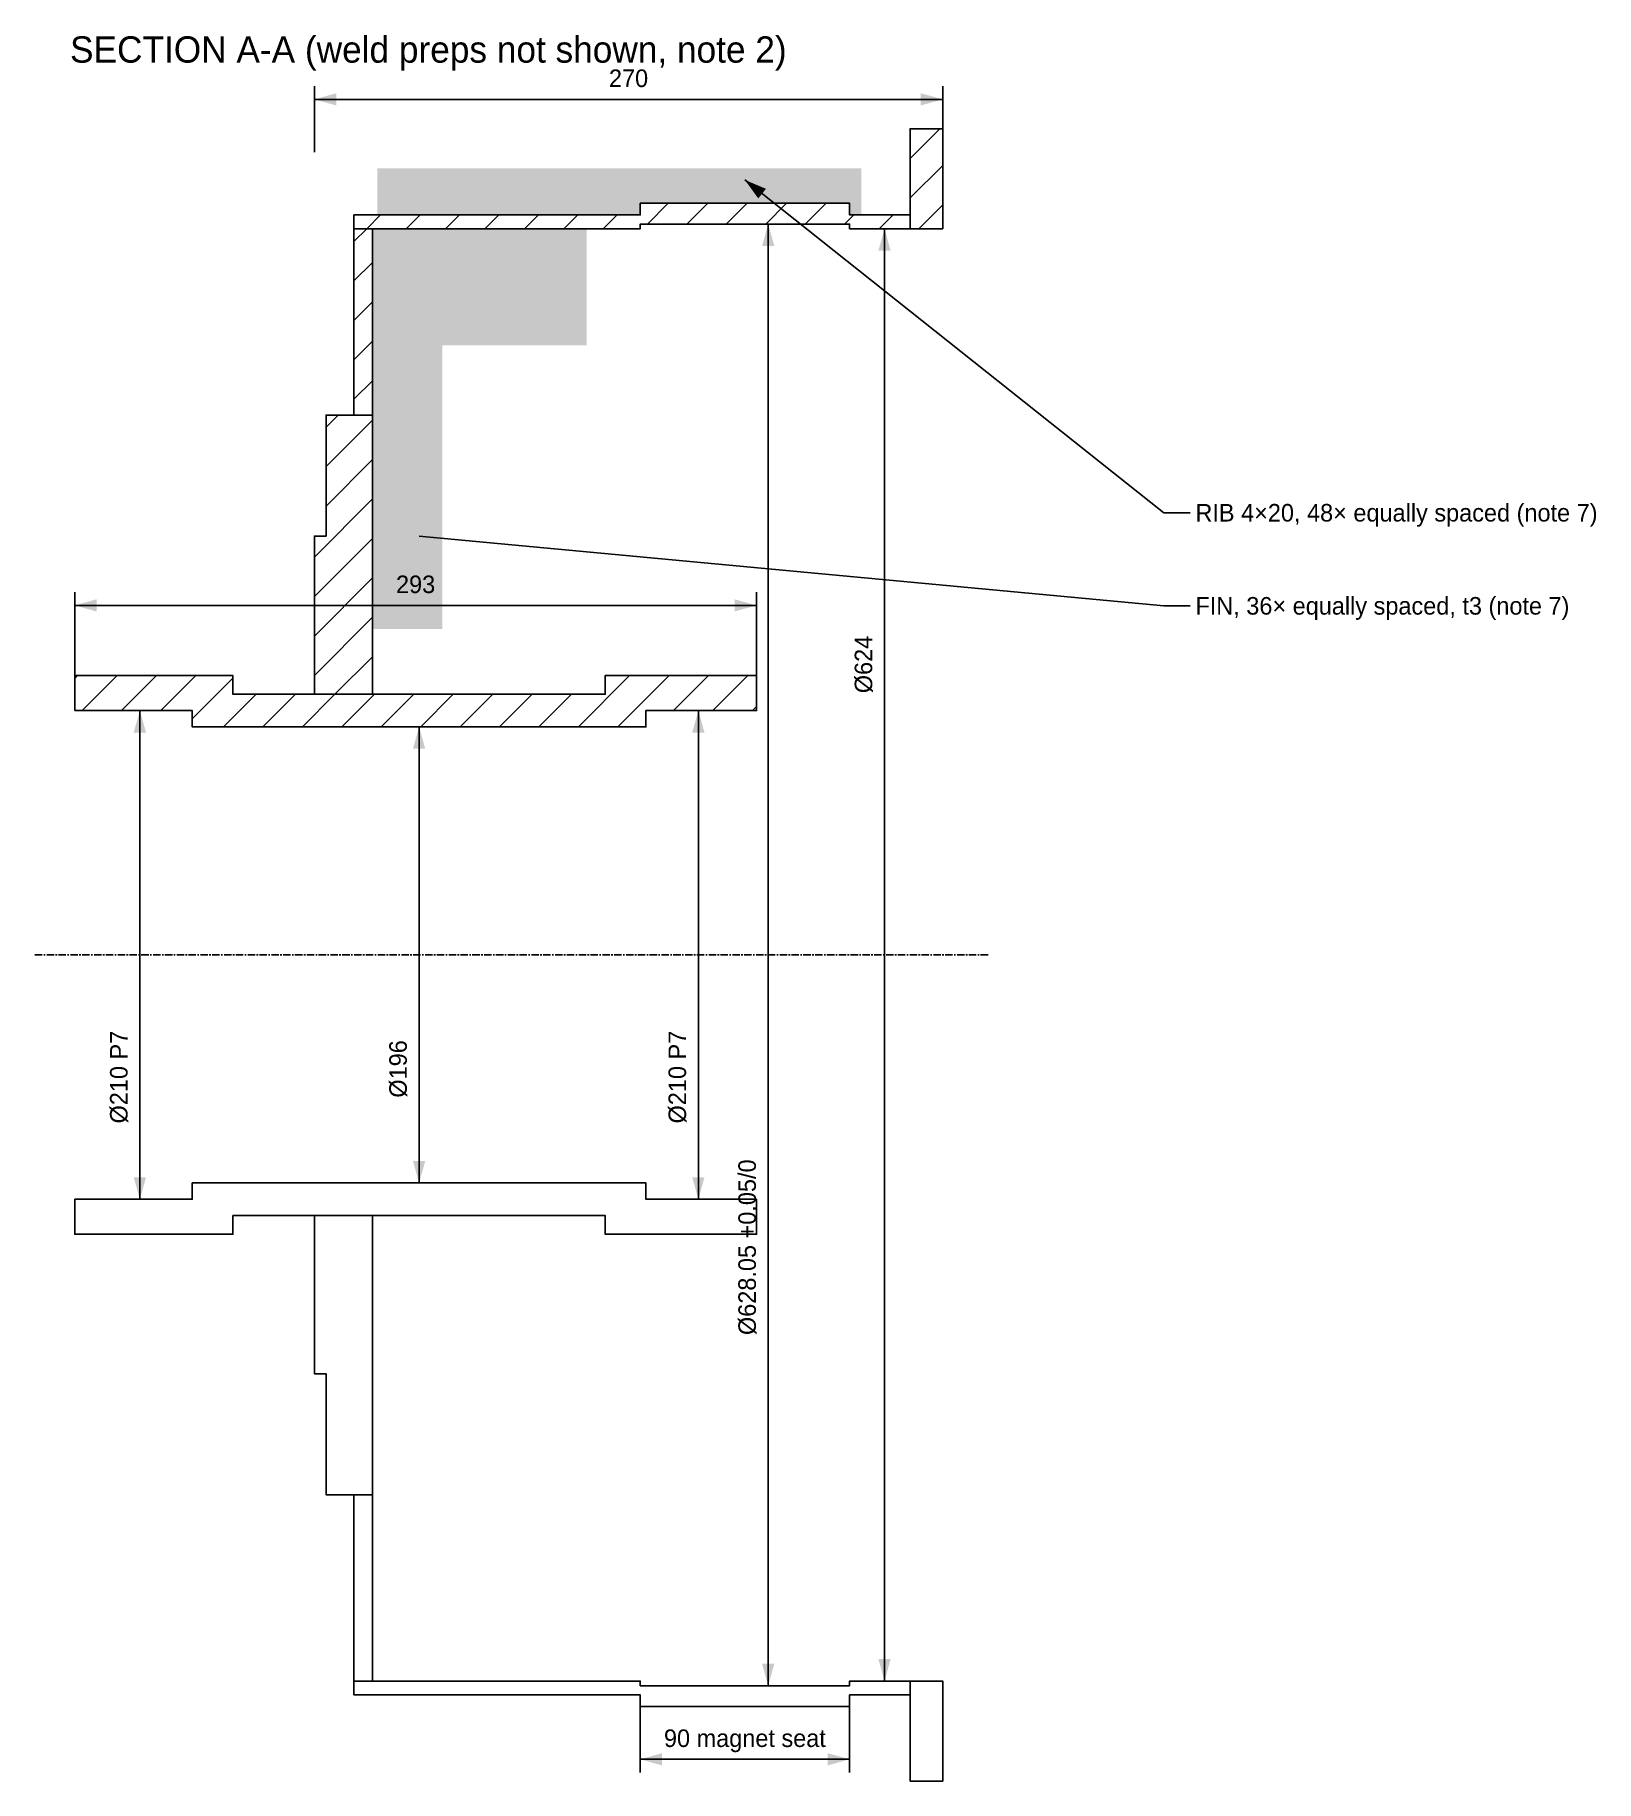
# Model space of a CAD drawing. Header units: millimetres. Extents: x 0 to 671, y -355 to 395.
import ezdxf
from ezdxf.enums import TextEntityAlignment as Align

# ---------------------------------------------------------------- set-up
doc = ezdxf.new("R2010")
doc.units = ezdxf.units.MM
doc.linetypes.add('CENTER', pattern=[5.08, 3.175, -0.635, 0.635, -0.635])
for name, color, linetype in [('CENTER', 1, 'CENTER'), ('DIM', 3, 'Continuous'), ('HATCH', 9, 'Continuous'), ('OUTLINE', 7, 'Continuous'), ('TEXT', 3, 'Continuous')]:
    doc.layers.add(name, color=color, linetype=linetype)

msp = doc.modelspace()

# ---------------------------------------------------------------- hatches: boundary and pattern name
at = {"layer": 'DIM'}
for points in [[(120.09, 367.64), (129.53, 365), (129.53, 370.28)], [(390.09, 367.64), (380.66, 370.28), (380.66, 365)], [(147.09, 318), (260.09, 318), (260.09, 323), (350.09, 323), (350.09, 318), (355.09, 318), (355.09, 338), (147.09, 338)], [(305.09, 333), (310.84, 325.06), (314.12, 329.2)], [(145.09, 140), (175.09, 140), (175.09, 262), (237.09, 262), (237.09, 312), (145.09, 312)], [(315.09, 314.02), (312.45, 304.59), (317.74, 304.59)], [(365.09, 312), (362.45, 302.57), (367.74, 302.57)], [(165.09, 180), (174.24, 176.49), (174.73, 181.75)], [(17.09, 150.19), (26.53, 147.55), (26.53, 152.83)], [(310.09, 150.19), (300.66, 152.83), (300.66, 147.55)], [(45.09, 105), (42.45, 95.57), (47.74, 95.57)], [(165.09, 98), (162.45, 88.57), (167.74, 88.57)], [(285.09, 105), (282.45, 95.57), (287.74, 95.57)], [(165.09, -98), (167.74, -88.57), (162.45, -88.57)], [(45.09, -105), (47.74, -95.57), (42.45, -95.57)], [(285.09, -105), (287.74, -95.57), (282.45, -95.57)], [(315.09, -314.02), (317.74, -304.59), (312.45, -304.59)], [(365.09, -312), (367.74, -302.57), (362.45, -302.57)], [(260.09, -345.64), (269.53, -348.28), (269.53, -343)], [(350.09, -345.64), (340.66, -343), (340.66, -348.28)]]:
    msp.add_hatch(color=7, dxfattribs=at).paths.add_polyline_path(points)
at = {"layer": 'HATCH'}
h = msp.add_hatch(dxfattribs=at)
h.set_pattern_fill('ANSI31', scale=3.7736)
h.paths.add_polyline_path([(376.09, 312), (390.09, 312), (390.09, 355), (376.09, 355)])
h = msp.add_hatch(dxfattribs=at)
h.set_pattern_fill('ANSI31', scale=3.7736)
h.paths.add_polyline_path([(137.09, 312), (260.09, 312), (260.09, 314.02), (350.09, 314.02), (350.09, 312), (376.09, 312), (376.09, 318), (350.09, 318), (350.09, 323), (260.09, 323), (260.09, 318), (137.09, 318)])
h = msp.add_hatch(dxfattribs=at)
h.set_pattern_fill('ANSI31', scale=3.7736)
h.paths.add_polyline_path([(137.09, 232), (145.09, 232), (145.09, 312), (137.09, 312)])
h = msp.add_hatch(dxfattribs=at)
h.set_pattern_fill('ANSI31', scale=3.7736)
h.paths.add_polyline_path([(120.09, 112), (120.09, 180), (125.09, 180), (125.09, 232), (145.09, 232), (145.09, 112)])
h = msp.add_hatch(dxfattribs=at)
h.set_pattern_fill('ANSI31', scale=3.7736)
h.paths.add_polyline_path([(17.09, 105), (67.59, 105), (67.59, 98), (262.59, 98), (262.59, 105), (310.09, 105), (310.09, 120), (245.09, 120), (245.09, 112), (150.09, 112), (125.09, 112), (85.09, 112), (85.09, 120), (17.09, 120)])

# ---------------------------------------------------------------- linework, layer by layer
at = {"layer": 'CENTER'}
msp.add_line((0, 0), (410.19, 0), dxfattribs=at)
at = {"layer": 'DIM'}
for p, q in [((120.09, 345), (120.09, 373.3)), ((390.09, 345), (390.09, 373.3)), ((120.09, 367.64), (390.09, 367.64)), ((305.09, 333), (485.09, 190)), ((315.09, 314.02), (309.43, 314.02)), ((315.09, -314.02), (315.09, 314.02)), ((365.09, 312), (359.43, 312)), ((365.09, -312), (365.09, 312)), ((485.09, 190), (496.42, 190)), ((165.09, 180), (485.09, 150)), ((17.09, 120), (17.09, 155.85)), ((17.09, 150.19), (310.09, 150.19)), ((310.09, 120), (310.09, 155.85)), ((485.09, 150), (496.42, 150)), ((45.09, 105), (39.43, 105)), ((45.09, -105), (45.09, 105)), ((165.09, 98), (159.43, 98)), ((165.09, -98), (165.09, 98)), ((285.09, 105), (279.43, 105)), ((285.09, -105), (285.09, 105)), ((45.09, -105), (39.43, -105)), ((165.09, -98), (159.43, -98)), ((285.09, -105), (279.43, -105)), ((315.09, -314.02), (309.43, -314.02)), ((365.09, -312), (359.43, -312)), ((260.09, -323), (260.09, -351.3)), ((350.09, -323), (350.09, -351.3)), ((260.09, -345.64), (350.09, -345.64))]:
    msp.add_line(p, q, dxfattribs=at)
at = {"layer": 'OUTLINE'}
for points in [[(376.09, 312), (390.09, 312), (390.09, 355), (376.09, 355)], [(137.09, 312), (260.09, 312), (260.09, 314.02), (350.09, 314.02), (350.09, 312), (376.09, 312), (376.09, 318), (350.09, 318), (350.09, 323), (260.09, 323), (260.09, 318), (137.09, 318)], [(137.09, 232), (145.09, 232), (145.09, 312), (137.09, 312)], [(120.09, 112), (120.09, 180), (125.09, 180), (125.09, 232), (145.09, 232), (145.09, 112)], [(17.09, 105), (67.59, 105), (67.59, 98), (262.59, 98), (262.59, 105), (310.09, 105), (310.09, 120), (245.09, 120), (245.09, 112), (150.09, 112), (125.09, 112), (85.09, 112), (85.09, 120), (17.09, 120)], [(17.09, -105), (67.59, -105), (67.59, -98), (262.59, -98), (262.59, -105), (310.09, -105), (310.09, -120), (245.09, -120), (245.09, -112), (150.09, -112), (125.09, -112), (85.09, -112), (85.09, -120), (17.09, -120)], [(120.09, -112), (120.09, -180), (125.09, -180), (125.09, -232), (145.09, -232), (145.09, -112)], [(137.09, -232), (145.09, -232), (145.09, -312), (137.09, -312)], [(137.09, -312), (260.09, -312), (260.09, -314.02), (350.09, -314.02), (350.09, -312), (376.09, -312), (376.09, -318), (350.09, -318), (350.09, -323), (260.09, -323), (260.09, -318), (137.09, -318)], [(376.09, -312), (390.09, -312), (390.09, -355), (376.09, -355)]]:
    msp.add_lwpolyline(points, close=True, dxfattribs=at)

# ---------------------------------------------------------------- texts
at = {"layer": 'DIM'}
for s, height, p in [('270', 7.547, (255.09, 370.66)), ('293', 7.547, (163.59, 153.21)), ('90 magnet seat', 7.5472, (305.09, -342.62))]:
    msp.add_text(s, height=height, dxfattribs=at).set_placement(p, align=Align.BOTTOM_CENTER)
for s, p in [('RIB 4×20, 48× equally spaced (note 7)', (498.68, 190)), ('FIN, 36× equally spaced, t3 (note 7)', (498.68, 150))]:
    msp.add_text(s, height=7.5472, dxfattribs=at).set_placement(p, align=Align.MIDDLE_LEFT)
for s, height, p in [('Ø624', 7.547, (362.08, 124.8)), ('Ø210 P7', 7.547, (42.08, -52.5)), ('Ø196', 7.547, (162.08, -49)), ('Ø210 P7', 7.547, (282.08, -52.5)), ('Ø628.05 +0.05/0', 7.5472, (312.08, -125.61))]:
    msp.add_text(s, height=height, rotation=90, dxfattribs=at).set_placement(p, align=Align.BOTTOM_CENTER)
at = {"layer": 'TEXT'}
msp.add_text('SECTION A-A (weld preps not shown, note 2)', height=11.3208, dxfattribs=at).set_placement((15.09, 380), align=Align.BOTTOM_LEFT)

doc.saveas('drawing.dxf')
